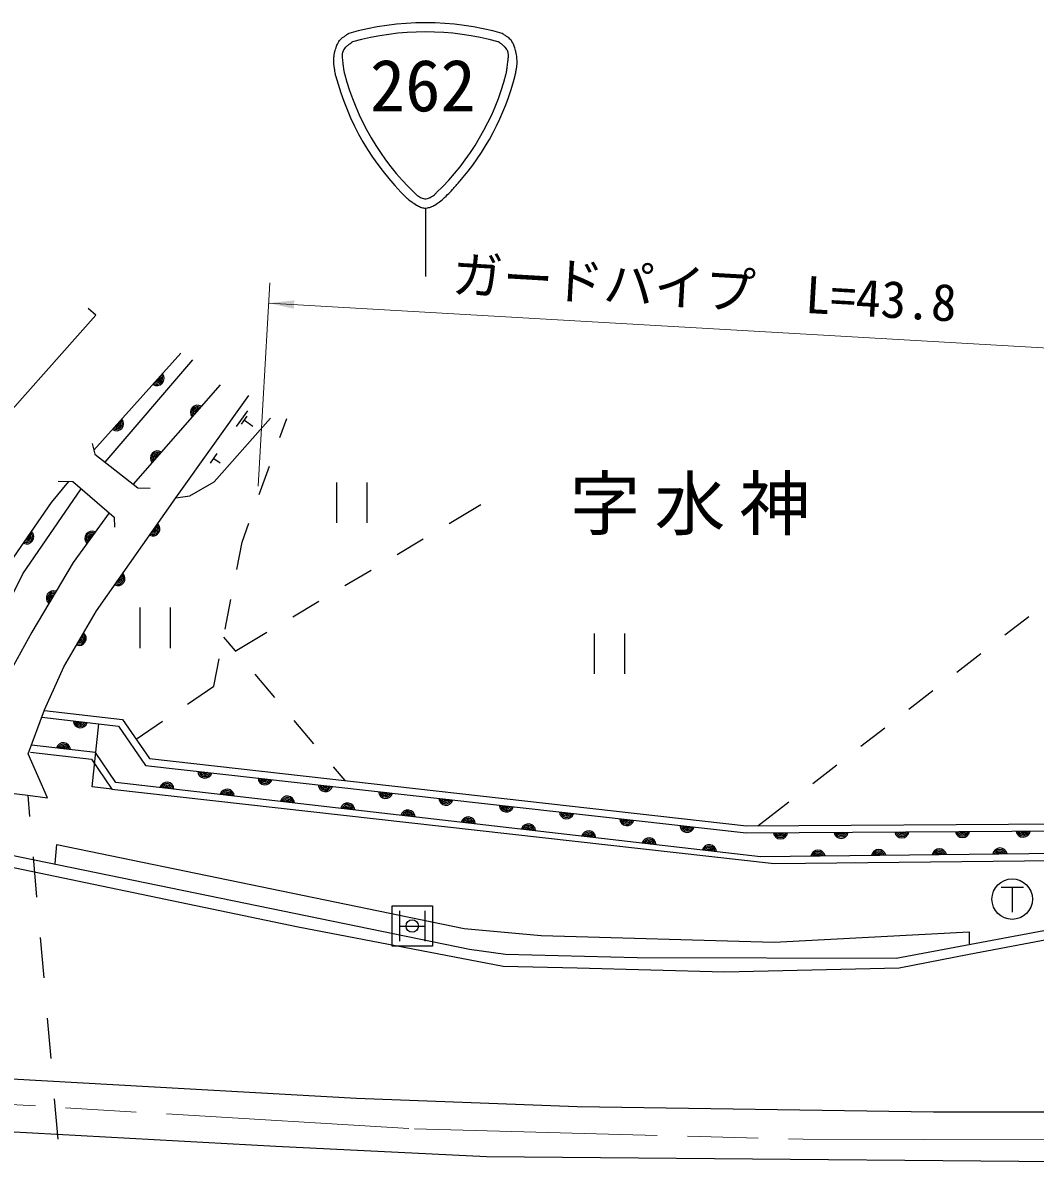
# Model space of a CAD drawing. Units: millimetres, scale not verified. Extents: x 40000 to 680000, y 20000 to 380000.
# Drawn here: x 311146 to 361213, y 277806 to 334173 of the extents above; entities that cross this region are included whole.
import ezdxf
from ezdxf.enums import TextEntityAlignment as Align

# ---------------------------------------------------------------- set-up
doc = ezdxf.new("R2010")
doc.units = ezdxf.units.MM
doc.header["$LTSCALE"] = 1000
doc.linetypes.add('CHAIN', pattern=[18.5, 12, -1.5, 3.5, -1.5])
for name, color, linetype, lineweight in [('M-BGD', 7, 'Continuous', 25), ('M-BGD-EXST', 7, 'Continuous', 25), ('M-BMK', 2, 'CHAIN', 13), ('M-STR-HTXT', 7, 'Continuous', 13), ('M-STR-STR1', 1, 'Continuous', 25), ('M-STR-STRC', 7, 'Continuous', 25), ('M-STR-STRD', 7, 'Continuous', 25)]:
    doc.layers.add(name, color=color, linetype=linetype, lineweight=lineweight)
doc.layers.add('M-BGD-TXT', color=7, linetype='Continuous')
doc.styles.add('ＭＳ ゴシック', font='')
doc.styles.get('ＭＳ ゴシック').set_extended_font_data('MS Gothic')

# ---------------------------------------------------------------- blocks, each defined once
blk = doc.blocks.new('filled_arrow')
at = {"color": 0, "linetype": 'Continuous', "lineweight": -2}
blk.add_solid([(7.5, 1.25), (0, 0), (7.5, -1.25)], dxfattribs=at)

msp = doc.modelspace()

# ---------------------------------------------------------------- linework, layer by layer
at = {"layer": 'M-BGD'}
for p, q in [((314750, 319725), (314377, 320058)), ((314666, 313045), (318965, 317840)), ((315217, 312460), (319551, 317516)), ((320908, 316283), (316608, 311362)), ((318719, 310694), (322326, 315759)), ((321721, 314219), (322276, 314999)), ((321964, 314340), (322241, 314730)), ((322102, 314535), (322518, 314239)), ((323860, 313672), (324201, 314615)), ((320430, 312407), (320766, 312879)), ((320598, 312643), (320912, 312419)), ((322840, 310851), (323350, 312261)), ((326653, 311451), (326653, 309451)), ((328153, 311451), (328153, 309451)), ((332229, 309431), (333790, 310363)), ((321989, 308497), (322330, 309440)), ((321725, 307148), (321989, 308497)), ((329654, 307893), (330941, 308662)), ((327078, 306356), (328366, 307125)), ((321151, 304203), (321438, 305676)), ((324502, 304818), (325790, 305587)), ((316941, 305270), (316941, 303270)), ((318441, 305270), (318441, 303270)), ((359705, 303916), (360891, 304833)), ((321653, 303117), (323214, 304049)), ((339406, 303995), (339406, 301995)), ((340906, 303995), (340906, 301995)), ((321073, 303804), (321649, 303123)), ((320600, 301382), (320864, 302731)), ((357331, 302081), (358518, 302999)), ((322617, 301977), (323586, 300832)), ((319298, 300493), (320600, 301382)), ((354958, 300246), (356144, 301164)), ((312211, 300186), (316079, 299741)), ((316079, 299741), (317416, 297801)), ((316756, 298758), (318059, 299647)), ((324554, 299686), (325523, 298541)), ((352584, 298411), (353771, 299329)), ((311533, 298121), (314536, 297774)), ((314536, 297774), (315553, 296300)), ((317416, 297801), (346939, 294477)), ((326491, 297395), (327067, 296714)), ((350211, 296577), (351398, 297494)), ((347500, 294481), (349024, 295659)), ((346939, 294477), (365307, 294605))]:
    msp.add_line(p, q, dxfattribs=at)
for points in [[(314750, 319725), (308927, 313171), (303114, 301746)], [(318719, 310694), (319413, 310787), (320615, 311481), (323390, 314626)], [(314578, 313382), (314715, 312856), (316837, 311182), (317441, 311172)], [(306158, 296675), (306544, 298936), (307455, 301486), (310198, 307016), (312565, 310459), (313420, 311501)], [(312903, 311522), (313614, 311493), (315669, 309731), (315679, 309244)], [(307125, 296548), (307588, 299032), (308559, 301776), (311149, 306941), (314025, 311141)], [(312221, 300208), (313169, 302335), (314788, 305110), (318719, 310694)], [(315413, 309950), (313632, 307497), (311593, 304049), (310317, 301744), (309555, 299791), (309345, 296362)], [(311390, 295989), (312371, 295860), (311411, 298034), (312221, 300208)], [(312087, 299848), (315881, 299411), (317219, 297471), (346921, 294127), (365310, 294255)], [(315553, 296300), (314571, 296412), (314901, 299524)], [(365317, 293150), (347620, 292955), (315751, 296630), (314734, 298104), (311573, 298468)], [(315553, 296300), (348310, 292612), (365320, 292800)]]:
    msp.add_lwpolyline(points, dxfattribs=at)
for centre, radius, start, end in [((317777, 316595), 354, 236.9138, 39.319), ((317777, 316595), 283, 239.1378, 37.0949), ((317777, 316595), 212, 242.8841, 33.3486), ((317777, 316595), 142, 250.5959, 25.6369), ((317777, 316595), 100, 260.9135, 15.3192), ((317777, 316595), 100, 260.9135, 15.3192), ((319786, 314917), 354, 57.6472, 220.0523), ((319786, 314917), 283, 59.8712, 217.8283), ((319786, 314917), 212, 63.6175, 214.082), ((315774, 314362), 354, 236.9138, 39.319), ((315774, 314362), 283, 239.1378, 37.0949), ((319786, 314917), 142, 71.3293, 206.3702), ((319786, 314917), 100, 81.6469, 196.0526), ((319786, 314917), 100, 81.6469, 196.0526), ((315774, 314362), 212, 242.8841, 33.3486), ((315774, 314362), 142, 250.5959, 25.6369), ((315774, 314362), 100, 260.9135, 15.3192), ((315774, 314362), 100, 260.9135, 15.3192), ((317812, 312658), 354, 57.6472, 220.0523), ((317812, 312658), 283, 59.8712, 217.8283), ((317812, 312658), 212, 63.6175, 214.082), ((317812, 312658), 142, 71.3293, 206.3702), ((317812, 312658), 100, 81.6469, 196.0526), ((317812, 312658), 100, 81.6469, 196.0526), ((311337, 308768), 354, 244.2922, 46.6974), ((311337, 308768), 283, 246.5163, 44.4734), ((311337, 308768), 212, 250.2626, 40.7271), ((314566, 308692), 354, 62.8091, 225.2142), ((314566, 308692), 283, 65.0331, 222.9902), ((314566, 308692), 212, 68.7794, 219.2439), ((317572, 309160), 354, 243.6544, 46.0596), ((317572, 309160), 283, 245.8784, 43.8355), ((317572, 309160), 212, 249.6248, 40.0892), ((317572, 309160), 142, 257.3365, 32.3775), ((317572, 309160), 100, 267.6542, 22.0598), ((317572, 309160), 100, 267.6542, 22.0598), ((311337, 308768), 142, 257.9744, 33.0153), ((311337, 308768), 100, 268.292, 22.6977), ((311337, 308768), 100, 268.292, 22.6977), ((314566, 308692), 142, 76.4912, 211.5322), ((314566, 308692), 100, 86.8088, 201.2145), ((314566, 308692), 100, 86.8088, 201.2145), ((315846, 306707), 354, 243.6544, 46.0596), ((315846, 306707), 283, 245.8784, 43.8355), ((315846, 306707), 212, 249.6248, 40.0892), ((315846, 306707), 142, 257.3365, 32.3775), ((315846, 306707), 100, 267.6542, 22.0598), ((315846, 306707), 100, 267.6542, 22.0598), ((312659, 305745), 354, 68.2075, 230.6127), ((312659, 305745), 283, 70.4316, 228.3887), ((312659, 305745), 212, 74.1779, 224.6423), ((312659, 305745), 142, 81.8896, 216.9306), ((312659, 305745), 100, 92.2073, 206.6129), ((312659, 305745), 100, 92.2073, 206.6129), ((313932, 303750), 354, 248.541, 50.9462), ((313932, 303750), 283, 250.765, 48.7221), ((313932, 303750), 212, 254.5113, 44.9758), ((313932, 303750), 142, 262.2231, 37.2641), ((313932, 303750), 100, 272.5407, 26.9464), ((313932, 303750), 100, 272.5407, 26.9464), ((313990, 299684), 354, 182.2221, 344.6273), ((313990, 299684), 283, 184.4462, 342.4033), ((313990, 299684), 212, 188.1925, 338.657), ((313990, 299684), 142, 195.9042, 330.9452), ((313990, 299684), 100, 206.2219, 320.6276), ((313990, 299684), 100, 206.2219, 320.6276), ((313148, 298232), 354, 2.2221, 164.6273), ((313148, 298232), 283, 4.4462, 162.4033), ((313148, 298232), 212, 8.1925, 158.657), ((313148, 298232), 142, 15.9042, 150.9452), ((313148, 298232), 100, 26.2219, 140.6276), ((313148, 298232), 100, 26.2219, 140.6276), ((320151, 297195), 354, 182.3752, 344.7804), ((320151, 297195), 283, 184.5993, 342.5564), ((320151, 297195), 212, 188.3456, 338.81), ((320151, 297195), 142, 196.0573, 331.0983), ((320151, 297195), 100, 206.375, 320.7807), ((320151, 297195), 100, 206.375, 320.7807), ((318268, 296285), 354, 2.2199, 164.6251), ((318268, 296285), 283, 4.444, 162.401), ((318268, 296285), 212, 8.1903, 158.6547), ((323132, 296860), 354, 182.3752, 344.7804), ((323132, 296860), 283, 184.5993, 342.5564), ((323132, 296860), 212, 188.3456, 338.81), ((323132, 296860), 142, 196.0573, 331.0983), ((323132, 296860), 100, 206.375, 320.7807), ((323132, 296860), 100, 206.375, 320.7807), ((326113, 296524), 354, 182.3752, 344.7804), ((326113, 296524), 283, 184.5993, 342.5564), ((326113, 296524), 212, 188.3456, 338.81), ((318268, 296285), 142, 15.902, 150.943), ((318268, 296285), 100, 26.2197, 140.6253), ((318268, 296285), 100, 26.2197, 140.6253), ((321248, 295941), 354, 2.2199, 164.6251), ((321248, 295941), 283, 4.444, 162.401), ((321248, 295941), 212, 8.1903, 158.6547), ((321248, 295941), 142, 15.902, 150.943), ((321248, 295941), 100, 26.2197, 140.6253), ((321248, 295941), 100, 26.2197, 140.6253), ((324229, 295597), 354, 2.2199, 164.6251), ((326113, 296524), 142, 196.0573, 331.0983), ((326113, 296524), 100, 206.375, 320.7807), ((326113, 296524), 100, 206.375, 320.7807), ((329095, 296188), 354, 182.3752, 344.7804), ((329095, 296188), 283, 184.5993, 342.5564), ((329095, 296188), 212, 188.3456, 338.81), ((329095, 296188), 142, 196.0573, 331.0983), ((329095, 296188), 100, 206.375, 320.7807), ((329095, 296188), 100, 206.375, 320.7807), ((324229, 295597), 283, 4.444, 162.401), ((324229, 295597), 212, 8.1903, 158.6547), ((324229, 295597), 142, 15.902, 150.943), ((324229, 295597), 100, 26.2197, 140.6253), ((324229, 295597), 100, 26.2197, 140.6253), ((327209, 295254), 354, 2.2199, 164.6251), ((327209, 295254), 283, 4.444, 162.401), ((327209, 295254), 212, 8.1903, 158.6547), ((327209, 295254), 142, 15.902, 150.943), ((332076, 295853), 354, 182.3752, 344.7804), ((332076, 295853), 283, 184.5993, 342.5564), ((332076, 295853), 212, 188.3456, 338.81), ((332076, 295853), 142, 196.0573, 331.0983), ((332076, 295853), 100, 206.375, 320.7807), ((332076, 295853), 100, 206.375, 320.7807), ((335057, 295517), 354, 182.3752, 344.7804), ((335057, 295517), 283, 184.5993, 342.5564), ((335057, 295517), 212, 188.3456, 338.81), ((335057, 295517), 142, 196.0573, 331.0983), ((335057, 295517), 100, 206.375, 320.7807), ((335057, 295517), 100, 206.375, 320.7807), ((327209, 295254), 100, 26.2197, 140.6253), ((327209, 295254), 100, 26.2197, 140.6253), ((330189, 294910), 354, 2.2199, 164.6251), ((330189, 294910), 283, 4.444, 162.401), ((330189, 294910), 212, 8.1903, 158.6547), ((330189, 294910), 142, 15.902, 150.943), ((330189, 294910), 100, 26.2197, 140.6253), ((330189, 294910), 100, 26.2197, 140.6253), ((333169, 294567), 354, 2.2199, 164.6251), ((333169, 294567), 283, 4.444, 162.401), ((338038, 295182), 354, 182.3752, 344.7804), ((338038, 295182), 283, 184.5993, 342.5564), ((338038, 295182), 212, 188.3456, 338.81), ((338038, 295182), 142, 196.0573, 331.0983), ((338038, 295182), 100, 206.375, 320.7807), ((338038, 295182), 100, 206.375, 320.7807), ((341019, 294846), 354, 182.3752, 344.7804), ((341019, 294846), 283, 184.5993, 342.5564), ((341019, 294846), 212, 188.3456, 338.81), ((341019, 294846), 142, 196.0573, 331.0983), ((341019, 294846), 100, 206.375, 320.7807), ((341019, 294846), 100, 206.375, 320.7807), ((333169, 294567), 212, 8.1903, 158.6547), ((333169, 294567), 142, 15.902, 150.943), ((333169, 294567), 100, 26.2197, 140.6253), ((333169, 294567), 100, 26.2197, 140.6253), ((336150, 294223), 354, 2.2199, 164.6251), ((336150, 294223), 283, 4.444, 162.401), ((336150, 294223), 212, 8.1903, 158.6547), ((336150, 294223), 142, 15.902, 150.943), ((336150, 294223), 100, 26.2197, 140.6253), ((336150, 294223), 100, 26.2197, 140.6253), ((344000, 294511), 354, 182.3752, 344.7804), ((344000, 294511), 283, 184.5993, 342.5564), ((344000, 294511), 212, 188.3456, 338.81), ((344000, 294511), 142, 196.0573, 331.0983), ((344000, 294511), 100, 206.375, 320.7807), ((344000, 294511), 100, 206.375, 320.7807), ((339130, 293879), 354, 2.2199, 164.6251), ((339130, 293879), 283, 4.444, 162.401), ((339130, 293879), 212, 8.1903, 158.6547), ((339130, 293879), 142, 15.902, 150.943), ((339130, 293879), 100, 26.2197, 140.6253), ((339130, 293879), 100, 26.2197, 140.6253), ((342110, 293536), 354, 2.2199, 164.6251), ((342110, 293536), 283, 4.444, 162.401), ((342110, 293536), 212, 8.1903, 158.6547), ((342110, 293536), 142, 15.902, 150.943), ((348615, 294193), 354, 189.1956, 351.6008), ((348615, 294193), 283, 191.4196, 349.3768), ((348615, 294193), 212, 195.166, 345.6304), ((348615, 294193), 142, 202.8777, 337.9187), ((348615, 294193), 100, 213.1954, 327.601), ((348615, 294193), 100, 213.1954, 327.601), ((351615, 294214), 354, 189.1956, 351.6008), ((351615, 294214), 283, 191.4196, 349.3768), ((351615, 294214), 212, 195.166, 345.6304), ((351615, 294214), 142, 202.8777, 337.9187), ((351615, 294214), 100, 213.1954, 327.601), ((351615, 294214), 100, 213.1954, 327.601), ((354615, 294235), 354, 189.1956, 351.6008), ((354615, 294235), 283, 191.4196, 349.3768), ((354615, 294235), 212, 195.166, 345.6304), ((354615, 294235), 142, 202.8777, 337.9187), ((354615, 294235), 100, 213.1954, 327.601), ((354615, 294235), 100, 213.1954, 327.601), ((357615, 294256), 354, 189.1956, 351.6008), ((357615, 294256), 283, 191.4196, 349.3768), ((357615, 294256), 212, 195.166, 345.6304), ((357615, 294256), 142, 202.8777, 337.9187), ((357615, 294256), 100, 213.1954, 327.601), ((357615, 294256), 100, 213.1954, 327.601), ((360615, 294277), 354, 189.1956, 351.6008), ((360615, 294277), 283, 191.4196, 349.3768), ((360615, 294277), 212, 195.166, 345.6304), ((360615, 294277), 142, 202.8777, 337.9187), ((360615, 294277), 100, 213.1954, 327.601), ((360615, 294277), 100, 213.1954, 327.601), ((342110, 293536), 100, 26.2197, 140.6253), ((342110, 293536), 100, 26.2197, 140.6253), ((345090, 293192), 354, 2.2199, 164.6251), ((345090, 293192), 283, 4.444, 162.401), ((345090, 293192), 212, 8.1903, 158.6547), ((345090, 293192), 142, 15.902, 150.943), ((345090, 293192), 100, 26.2197, 140.6253), ((345090, 293192), 100, 26.2197, 140.6253), ((350470, 292932), 354, 9.4309, 171.8361), ((350470, 292932), 283, 11.6549, 169.612), ((350470, 292932), 212, 15.4013, 165.8657), ((353470, 292965), 354, 9.4309, 171.8361), ((353470, 292965), 283, 11.6549, 169.612), ((353470, 292965), 212, 15.4013, 165.8657), ((356469, 292998), 354, 9.4309, 171.8361), ((356469, 292998), 283, 11.6549, 169.612), ((356469, 292998), 212, 15.4013, 165.8657), ((356469, 292998), 142, 23.113, 158.154), ((359469, 293032), 354, 9.4309, 171.8361), ((359469, 293032), 283, 11.6549, 169.612), ((359469, 293032), 212, 15.4013, 165.8657), ((359469, 293032), 142, 23.113, 158.154), ((359469, 293032), 100, 33.4307, 147.8363), ((359469, 293032), 100, 33.4307, 147.8363), ((350470, 292932), 142, 23.113, 158.154), ((350470, 292932), 100, 33.4307, 147.8363), ((350470, 292932), 100, 33.4307, 147.8363), ((353470, 292965), 142, 23.113, 158.154), ((353470, 292965), 100, 33.4307, 147.8363), ((353470, 292965), 100, 33.4307, 147.8363), ((356469, 292998), 100, 33.4307, 147.8363), ((356469, 292998), 100, 33.4307, 147.8363)]:
    msp.add_arc(centre, radius, start, end, dxfattribs=at)
at = {"layer": 'M-BGD-EXST'}
for p, q in [((359526, 291457), (360626, 291457)), ((360076, 291457), (360076, 290207))]:
    msp.add_line(p, q, dxfattribs=at)
msp.add_circle((360076, 290857), 1000, dxfattribs=at)
at = {"layer": 'M-BMK'}
msp.add_lwpolyline([(269721, 283428), (299789, 281362), (330523, 279499), (349742, 278991), (367389, 278953)], dxfattribs=at)
at = {"layer": 'M-STR-HTXT'}
for p, q in [((322785, 311268), (323366, 321317)), ((323309, 320318), (366177, 317840))]:
    msp.add_line(p, q, dxfattribs=at)
at = {"layer": 'M-STR-STR1'}
for p, q in [((307125, 296548), (311390, 295989)), ((311390, 295989), (311482, 294934)), ((311657, 292942), (311831, 290949)), ((312005, 288957), (312180, 286965)), ((312354, 284972), (312529, 282980)), ((312703, 280987), (312877, 278995))]:
    msp.add_line(p, q, dxfattribs=at)
at = {"layer": 'M-STR-STRC'}
for p, q in [((331057, 325014), (331057, 321628)), ((329406, 288529), (329406, 290529)), ((329406, 290529), (331406, 290529)), ((331406, 290529), (331406, 288529)), ((329781, 290279), (329781, 288779)), ((331031, 290279), (331031, 288779)), ((329781, 289529), (331031, 289529)), ((331406, 288529), (329406, 288529))]:
    msp.add_line(p, q, dxfattribs=at)
msp.add_circle((330406, 289529), 305, dxfattribs=at)
for centre, radius, start, end in [((331057, 320084), 14089, 74.3744, 105.6253), ((331057, 320084), 13639, 74.6951, 105.3049), ((339222, 334842), 13024, 194.5316, 225.907), ((339222, 334842), 12574, 194.6396, 226.12), ((322892, 334842), 12574, 313.88, 345.3604), ((322892, 334842), 13024, 318.7312, 345.428)]:
    msp.add_arc(centre, radius, start, end, dxfattribs=at)
for points, knots in [([(326615, 331574), (326615, 331574), (326615, 331576), (326615, 331576), (326615, 331577), (326614, 331581), (326614, 331582), (326614, 331583), (326613, 331588), (326613, 331590), (326613, 331592), (326612, 331597), (326612, 331599), (326605, 331642), (326584, 331772), (326577, 331815), (326571, 331848), (326553, 331949), (326548, 331983), (326544, 332011), (326532, 332097), (326529, 332126), (326526, 332155), (326521, 332240), (326522, 332269), (326523, 332321), (326533, 332476), (326540, 332528), (326548, 332584), (326580, 332752), (326594, 332808), (326608, 332862), (326660, 333022), (326682, 333074), (326702, 333119), (326777, 333249), (326804, 333290), (326815, 333308), (326860, 333355), (326876, 333370), (326892, 333386), (326944, 333428), (326962, 333442), (326983, 333458), (327049, 333504), (327070, 333519), (327098, 333538), (327180, 333595), (327208, 333614), (327212, 333616), (327223, 333625), (327227, 333628), (327231, 333630), (327241, 333637), (327245, 333640), (327247, 333642), (327255, 333647), (327258, 333649), (327258, 333649), (327261, 333651), (327262, 333652)], [0, 0, 0, 0, 1, 1, 1, 2, 2, 2, 3, 3, 3, 4, 4, 4, 5, 5, 5, 6, 6, 6, 7, 7, 7, 8, 8, 8, 9, 9, 9, 10, 10, 10, 11, 11, 11, 12, 12, 12, 13, 13, 13, 14, 14, 14, 15, 15, 15, 16, 16, 16, 17, 17, 17, 18, 18, 18, 19, 19, 19, 20, 20, 20, 20]), ([(327057, 331664), (327055, 331677), (327050, 331715), (327048, 331728), (327043, 331760), (327030, 331857), (327025, 331889), (327019, 331932), (327002, 332059), (326996, 332102), (326991, 332146), (326974, 332277), (326969, 332321), (326965, 332360), (326952, 332475), (326951, 332513), (326951, 332546), (326954, 332645), (326960, 332678), (326966, 332709), (326997, 332800), (327012, 332827), (327030, 332860), (327099, 332947), (327124, 332974), (327143, 332995), (327207, 333051), (327229, 333069), (327250, 333087), (327315, 333138), (327337, 333154), (327354, 333167), (327405, 333203), (327423, 333216), (327429, 333220), (327450, 333235), (327457, 333239)], [0, 0, 0, 0, 1, 1, 1, 2, 2, 2, 3, 3, 3, 4, 4, 4, 5, 5, 5, 6, 6, 6, 7, 7, 7, 8, 8, 8, 9, 9, 9, 10, 10, 10, 11, 11, 11, 12, 12, 12, 12]), ([(335057, 331664), (335059, 331677), (335064, 331715), (335066, 331728), (335071, 331760), (335085, 331857), (335089, 331889), (335095, 331932), (335112, 332059), (335118, 332102), (335124, 332146), (335141, 332277), (335145, 332321), (335150, 332360), (335162, 332475), (335163, 332513), (335163, 332546), (335160, 332645), (335154, 332678), (335148, 332709), (335117, 332800), (335102, 332827), (335084, 332860), (335015, 332947), (334990, 332974), (334971, 332995), (334907, 333051), (334885, 333069), (334864, 333087), (334799, 333138), (334777, 333154), (334760, 333167), (334709, 333203), (334691, 333216), (334685, 333220), (334664, 333235), (334657, 333239)], [0, 0, 0, 0, 1, 1, 1, 2, 2, 2, 3, 3, 3, 4, 4, 4, 5, 5, 5, 6, 6, 6, 7, 7, 7, 8, 8, 8, 9, 9, 9, 10, 10, 10, 11, 11, 11, 12, 12, 12, 12]), ([(335496, 331565), (335496, 331566), (335497, 331567), (335497, 331568), (335497, 331570), (335498, 331574), (335498, 331576), (335499, 331578), (335500, 331584), (335500, 331587), (335501, 331589), (335502, 331596), (335502, 331599), (335510, 331642), (335534, 331771), (335541, 331814), (335547, 331847), (335565, 331948), (335570, 331981), (335575, 332010), (335585, 332096), (335588, 332125), (335590, 332154), (335593, 332240), (335592, 332269), (335590, 332321), (335579, 332477), (335572, 332528), (335564, 332585), (335532, 332753), (335518, 332808), (335504, 332862), (335453, 333023), (335431, 333074), (335411, 333120), (335337, 333249), (335310, 333290), (335299, 333308), (335254, 333355), (335239, 333370), (335222, 333385), (335170, 333428), (335152, 333442), (335131, 333458), (335065, 333504), (335044, 333519), (335016, 333538), (334934, 333595), (334906, 333614), (334902, 333616), (334891, 333625), (334887, 333628), (334883, 333630), (334873, 333637), (334869, 333640), (334867, 333642), (334859, 333647), (334857, 333649), (334856, 333649), (334853, 333651), (334852, 333652)], [0, 0, 0, 0, 1, 1, 1, 2, 2, 2, 3, 3, 3, 4, 4, 4, 5, 5, 5, 6, 6, 6, 7, 7, 7, 8, 8, 8, 9, 9, 9, 10, 10, 10, 11, 11, 11, 12, 12, 12, 13, 13, 13, 14, 14, 14, 15, 15, 15, 16, 16, 16, 17, 17, 17, 18, 18, 18, 19, 19, 19, 20, 20, 20, 20]), ([(330160, 325488), (330160, 325488), (330161, 325488), (330161, 325488), (330161, 325487), (330163, 325486), (330163, 325486), (330164, 325486), (330166, 325484), (330166, 325484), (330167, 325483), (330169, 325482), (330169, 325481), (330224, 325441), (330385, 325321), (330441, 325282), (330485, 325251), (330619, 325162), (330666, 325135), (330704, 325114), (330823, 325058), (330865, 325045), (330902, 325033), (331018, 325014), (331057, 325014), (331098, 325014), (331220, 325034), (331260, 325046), (331305, 325059), (331434, 325115), (331475, 325137), (331523, 325163), (331660, 325251), (331704, 325284), (331754, 325320), (331898, 325440), (331945, 325481), (331999, 325530), (332156, 325682), (332207, 325734), (332256, 325783), (332397, 325934), (332444, 325984), (332479, 326022), (332581, 326137), (332615, 326175), (332628, 326190), (332668, 326236), (332680, 326252)], [0, 0, 0, 0, 1, 1, 1, 2, 2, 2, 3, 3, 3, 4, 4, 4, 5, 5, 5, 6, 6, 6, 7, 7, 7, 8, 8, 8, 9, 9, 9, 10, 10, 10, 11, 11, 11, 12, 12, 12, 13, 13, 13, 14, 14, 14, 15, 15, 15, 16, 16, 16, 16]), ([(330507, 325779), (330516, 325768), (330544, 325739), (330554, 325730), (330579, 325707), (330652, 325641), (330679, 325622), (330712, 325597), (330817, 325529), (330855, 325514), (330893, 325498), (331015, 325464), (331057, 325464), (331099, 325464), (331221, 325498), (331259, 325514), (331297, 325529), (331402, 325597), (331435, 325622), (331462, 325641), (331535, 325707), (331560, 325730), (331570, 325739), (331598, 325768), (331607, 325779)], [0, 0, 0, 0, 1, 1, 1, 2, 2, 2, 3, 3, 3, 4, 4, 4, 5, 5, 5, 6, 6, 6, 7, 7, 7, 8, 8, 8, 8])]:
    msp.add_open_spline(points, degree=3, knots=knots, dxfattribs=at)
at = {"layer": 'M-STR-STRD'}
for points in [[(310421, 279374), (323665, 278652), (334079, 278144), (371671, 277806), (379375, 277975), (401050, 278991), (409940, 279584), (427974, 280515), (436864, 281192), (445246, 281954), (455660, 283055), (466667, 284410), (484785, 286865), (502311, 289659), (516112, 292030), (529659, 294485), (566827, 301597)], [(307374, 293698), (333232, 288389), (335010, 288135), (341529, 287966), (354330, 287932)], [(307274, 293126), (324765, 289490), (334903, 287552), (338566, 287458), (345841, 287272), (354480, 287463), (357955, 288135), (378529, 292030), (394843, 292555)], [(312743, 292622), (312827, 293554), (332978, 289405)], [(354330, 287932), (378444, 292453), (394907, 293044)], [(332978, 289405), (336788, 289066), (348303, 288728), (357955, 289236), (357955, 288643)], [(310604, 281970), (327644, 281023), (338566, 280600), (356177, 280346), (371078, 280346)]]:
    msp.add_lwpolyline(points, dxfattribs=at)

# ---------------------------------------------------------------- block references
at = {"layer": 'M-STR-HTXT', "xscale": 167, "yscale": 167, "rotation": 356.7}
msp.add_blockref('filled_arrow', (323309, 320318), dxfattribs=at)

# ---------------------------------------------------------------- texts
at = {"layer": 'M-BGD-TXT', "insert": (344488, 308842), "char_height": 2566, "attachment_point": 8, "style": 'ＭＳ ゴシック'}
msp.add_mtext('\\T1.2;字水神', dxfattribs=at)
at = {"layer": 'M-STR-HTXT', "style": 'ＭＳ ゴシック'}
msp.add_text('ガードパイプ  L=43.8', height=1833, rotation=356.691, dxfattribs=at).set_placement((344772, 319578), align=Align.BOTTOM_CENTER)
at = {"layer": 'M-STR-STRC', "style": 'ＭＳ ゴシック'}
msp.add_text('262', height=2566, dxfattribs=at).set_placement((328310, 329025), align=Align.BOTTOM_LEFT)

doc.saveas('drawing.dxf')
